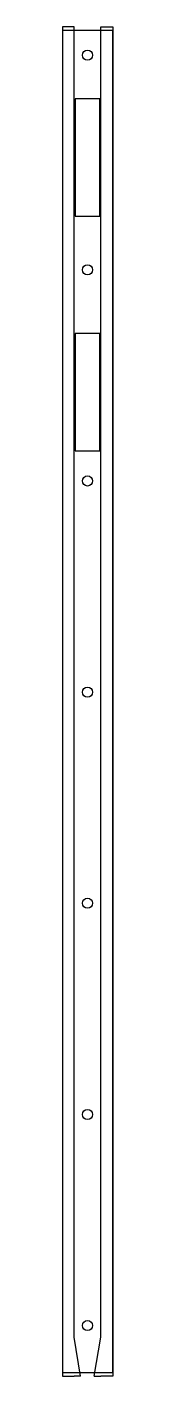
# Model space of a CAD drawing. Extents: x 1012 to 1055, y 974 to 2124.
import ezdxf

# ---------------------------------------------------------------- set-up
doc = ezdxf.new("R2010")
doc.units = 0
doc.layers.get('0').update_dxf_attribs({"linetype": 'CONTINUOUS'})

msp = doc.modelspace()

# ---------------------------------------------------------------- linework, layer by layer
for p, q in [((1028, 973.9), (1022.4, 973.9)), ((1039.6, 973.9), (1045.4, 973.9))]:
    msp.add_line(p, q)
for points in [[(1028, 973.9), (1022.4, 1006.9), (1022.4, 2123.9), (1012.4, 2123.9), (1012.4, 973.9), (1022.4, 973.9)], [(1039.6, 973.9), (1045.4, 1006.9), (1045.4, 2123.9), (1055.4, 2123.9), (1055.4, 973.9), (1045.4, 973.9)]]:
    msp.add_lwpolyline(points)
for points in [[(1012.4, 976.9), (1055.4, 976.9), (1055.4, 2120.9), (1012.4, 2120.9)], [(1023.4, 1962.7), (1044.4, 1962.7), (1044.4, 2062.7), (1023.4, 2062.7)], [(1023.4, 1762.7), (1044.4, 1762.7), (1044.4, 1862.7), (1023.4, 1862.7)]]:
    msp.add_lwpolyline(points, close=True)
for centre in [(1033.9, 2099.9), (1033.9, 1916.9), (1033.9, 1736.9), (1033.9, 1556.9), (1033.9, 1376.9), (1033.9, 1196.9), (1033.9, 1016.9)]:
    msp.add_circle(centre, 4.3)

doc.saveas('drawing.dxf')
